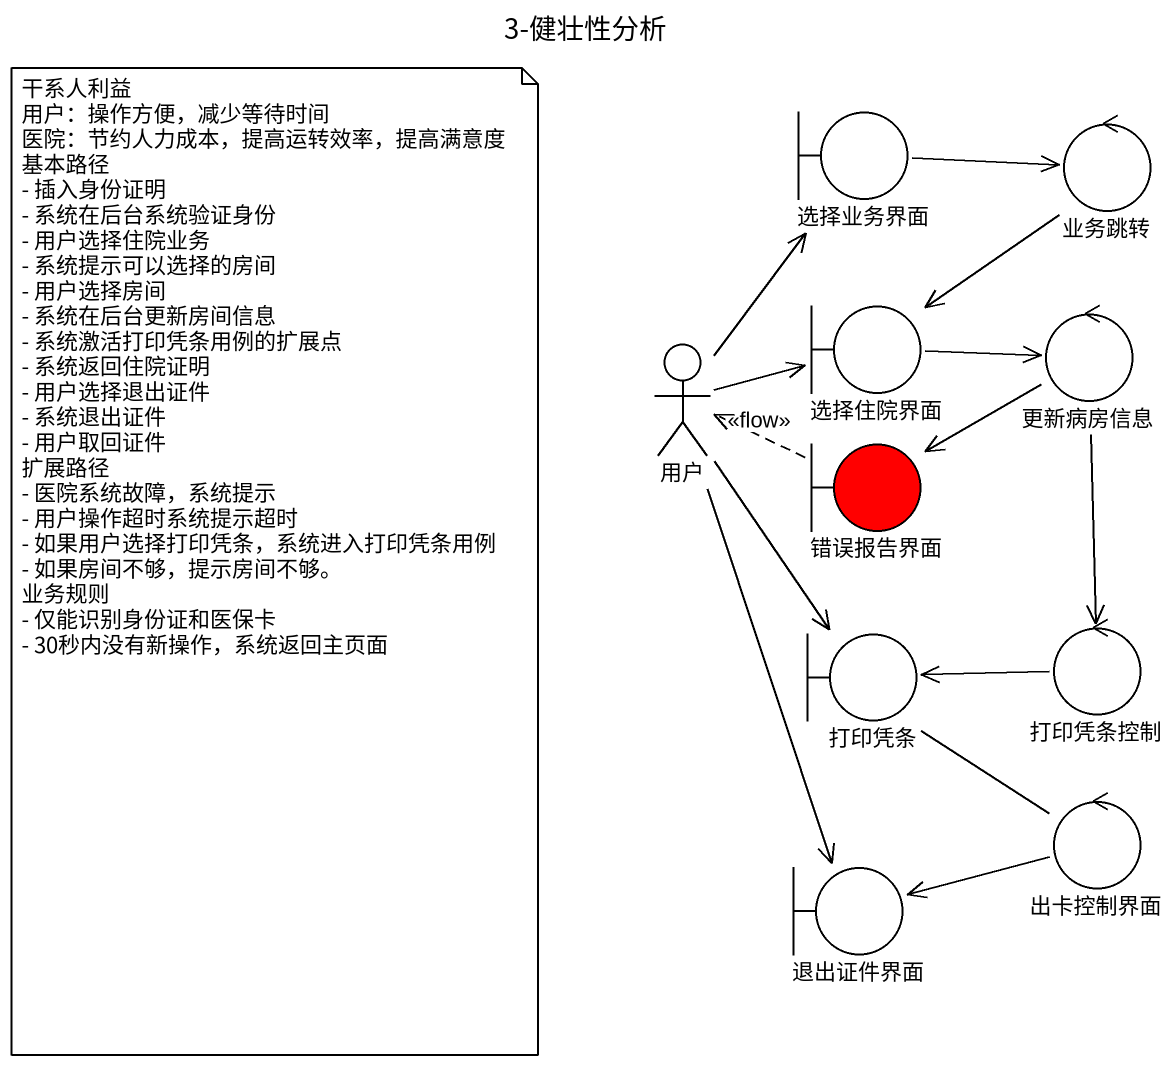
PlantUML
@startuml
title 3-健壮性分析
boundary 选择业务界面
control 业务跳转
actor 用户
boundary 选择住院界面
control 更新病房信息
boundary 错误报告界面 #FF0000
boundary 打印凭条
control 打印凭条控制
control 出卡控制界面
boundary 退出证件界面
选择业务界面 -right-> 业务跳转
业务跳转 --> 选择住院界面
用户 -up-> 选择业务界面
用户 -right-> 选择住院界面
用户 --> 打印凭条
用户 --> 退出证件界面
选择住院界面 -right-> 更新病房信息
更新病房信息 -left-> 错误报告界面
更新病房信息 --> 打印凭条控制
错误报告界面 .left.> 用户 : <<flow>>
打印凭条 -- 出卡控制界面
打印凭条控制 -left-> 打印凭条
出卡控制界面 -left-> 退出证件界面
note as N1
  干系人利益
  用户：操作方便，减少等待时间
  医院：节约人力成本，提高运转效率，提高满意度
  基本路径
  - 插入身份证明
  - 系统在后台系统验证身份
  - 用户选择住院业务
  - 系统提示可以选择的房间
  - 用户选择房间
  - 系统在后台更新房间信息
  - 系统激活打印凭条用例的扩展点
  - 系统返回住院证明
  - 用户选择退出证件
  - 系统退出证件
  - 用户取回证件
  扩展路径
  - 医院系统故障，系统提示
  - 用户操作超时系统提示超时
  - 如果用户选择打印凭条，系统进入打印凭条用例
  - 如果房间不够，提示房间不够。
  业务规则
  - 仅能识别身份证和医保卡
  - 30秒内没有新操作，系统返回主页面
end note
@enduml
